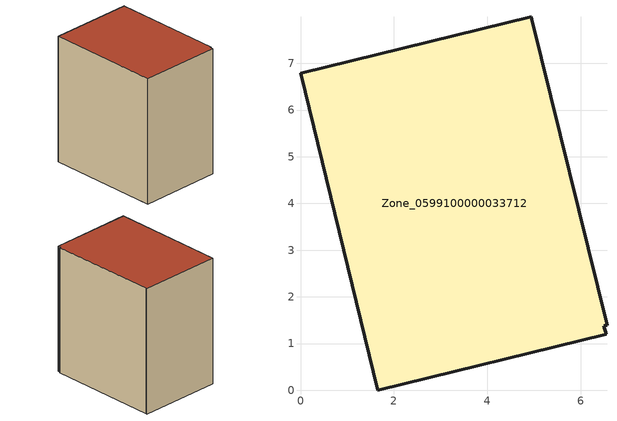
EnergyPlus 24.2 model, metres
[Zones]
Zone_0599100000033712
 floor ground (C_G): 6.56,1.4 6.5,1.38 6.55,1.2 1.66,0 0,6.79 4.94,8 4.95,7.94 z0
 wall outside (C_F): 4.95,7.94 4.94,8 0,6.79 1.66,0 6.55,1.2 6.5,1.38 6.56,1.4 4.95,7.94 z0:7.78
 roof outside (C_R): 6.5,1.38 6.56,1.4 4.95,7.94 4.94,8 0,6.79 1.66,0 6.55,1.2 z7.78
[BUILDING]
Pand.0599100000033712: North Axis=0; Terrain=City; Loads Convergence Tolerance Value=0.04; Temperature Convergence Tolerance Value=0.4; Solar Distribution=FullExterior; Maximum Number of Warmup Days=25; Minimum Number of Warmup Days=1
[Site:Location]
Rotterdam.The.Hague.AP_ZH_NLD Design_Conditions: Latitude=51.96; Longitude=4.45; Time Zone=1; Elevation=-4.5
[SITE:GROUNDTEMPERATURE:BUILDINGSURFACE]
18, 18, 18, 18, 18, 18, 18, 18, 18, 18, 18, 18
[MATERIAL] Thermal Absorptance=0.9; Solar Absorptance=0.7; Visible Absorptance=0.7
Name | Roughness | Thickness | Conductivity | Density | Specific Heat
G.TI.1946 | MediumSmooth | 0.15 | 1 | 540 | 1210
F.TI.1946 | Rough | 0.3 | 0.857143 | 1920 | 840
R.TI.1946 | MediumRough | 0.2 | 0.1 | 1500 | 1000
[CONSTRUCTION]
C_G: G.TI.1946
C_F: F.TI.1946
C_R: R.TI.1946
[ZONE]
Zone_0599100000033712: Type=1; Multiplier=1; Ceiling Height=Autocalculate; Volume=Autocalculate; Floor Area=autocalculate; Part of Total Floor Area=Yes
[ZONEINFILTRATION:DESIGNFLOWRATE]
Infil_Zone_0599100000033712: Zone or ZoneList or Space or SpaceList=Zone_0599100000033712; Schedule=AlwaysOn; Design Flow Rate Calculation Method=Flow/Area; Flow Rate per Floor Area=0.003; Constant Term Coefficient=1; Temperature Term Coefficient=0; Velocity Term Coefficient=0; Velocity Squared Term Coefficient=0
[HVACTEMPLATE:ZONE:IDEALLOADSAIRSYSTEM]
Zone_0599100000033712: Maximum Heating Supply Air Temperature=50; Minimum Cooling Supply Air Temperature=13; Maximum Heating Supply Air Humidity Ratio=0.0156; Minimum Cooling Supply Air Humidity Ratio=0.0077; Heating Limit=NoLimit; Cooling Limit=NoLimit; Dehumidification Control Type=ConstantSensibleHeatRatio; Cooling Sensible Heat Ratio=0.7; Dehumidification Setpoint=60; Humidification Control Type=None; Humidification Setpoint=30; Outdoor Air Method=None; Outdoor Air Flow Rate per Person=0.00944; Outdoor Air Flow Rate per Zone Floor Area=0; Outdoor Air Flow Rate per Zone=0; Demand Controlled Ventilation Type=None; Outdoor Air Economizer Type=NoEconomizer; Heat Recovery Type=None; Sensible Heat Recovery Effectiveness=0.7; Latent Heat Recovery Effectiveness=0.65
[ZONECONTROL:THERMOSTAT]
ThermostatControl_Zone_0599100000033712: Zone or ZoneList=Zone_0599100000033712; Control Type Schedule=DualSetpointControlType; Control 1=Thermostat_Zone_0599100000033712; Temperature Difference Between Cutout And Setpoint=0
[THERMOSTATSETPOINT:DUALSETPOINT]
Thermostat_Zone_0599100000033712: Heating Setpoint Temperature Schedule=HeatingSetpoint_Zone_0599100000033712; Cooling Setpoint Temperature Schedule=CoolingSetpoint_Zone_0599100000033712
[SCHEDULE:COMPACT]
HeatingSetpoint_Zone_0599100000033712: Through: 12/31, For: AllDays, Until: 24:00, 21
CoolingSetpoint_Zone_0599100000033712: Through: 12/31, For: AllDays, Until: 24:00, 24
DualSetpointControlType: Through: 12/31, For: AllDays, Until: 24:00, 4
AlwaysOn: Through: 12/31, For: AllDays, Until: 24:00, 1
